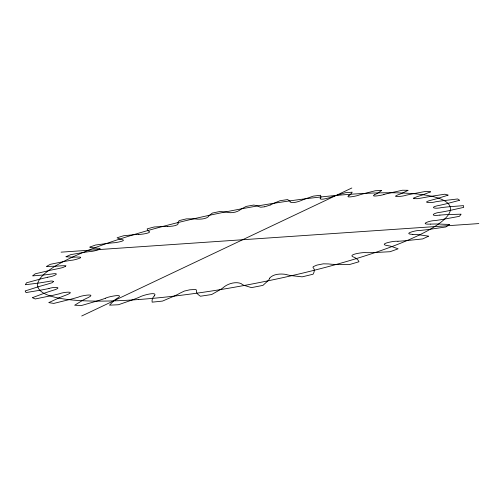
<?xml version="1.0" encoding="UTF-8"?>
<svg xmlns="http://www.w3.org/2000/svg" width="504" height="504" viewBox="0 0 504 504"><rect width="100%" height="100%" fill="white"/><g stroke="black" fill="none" stroke-linecap="round" stroke-linejoin="round"><path stroke-width="0.76" d="M53.588 281.503L52.063 282.744L46.784 284.363A24.255 4.397 -12.8 0 0 45.921 284.596A61.33 11.504 -12.8 0 0 39.066 286.537L25.2 290.928A223.297 40.402 -10.8 0 0 26.044 292.572L41.183 290.052A56.593 9.765 -12.7 0 0 49.008 288.502M177.912 222.743L179.141 220.607A223.297 40.402 -10.8 0 1 186.493 218.849L194.116 218.868A47.924 7.295 -11.5 0 1 197.007 219.089A19.253 2.904 -11.3 0 1 197.297 219.139C200.983 219.234 205.897 219.045 208.593 216.556A46.815 7.031 -10.7 0 1 209.236 215.485L212.367 213.072A223.297 40.402 -10.8 0 1 219.908 211.497L225.868 212.014A47.244 7.132 -11.3 0 1 227.903 212.468A19.083 2.86 -11 0 1 228.091 212.537C231.903 213.072 236.382 212.348 239.633 210.25A47.137 7.106 -10.4 0 1 241.252 209.034L246.21 206.401A223.297 40.402 -10.8 0 1 253.808 205.04L258.004 206.029A46.859 7.037 -11 0 1 259.151 206.697A19.032 2.848 -10.8 0 1 259.226 206.791L260.782 207.226L264.638 206.779M269.665 278.164C273.137 273.867 280.879 273.514 286.133 274.485A27.367 5.865 -10.1 0 0 286.568 274.623A66.515 14.005 -9.6 0 0 290.739 275.556L302.135 276.841A223.297 40.402 -10.8 0 0 313.091 274.201L314.105 271.971L314.301 269.905A67.593 14.654 -10.8 0 0 313.488 268.046L312.94 267.303L313.305 266.622L316.922 265.098L323.291 263.831L328.608 263.945A27.052 5.676 -9.6 0 0 329.244 264.02A65.394 13.387 -9.3 0 0 334.958 264.442L349.24 264.606A223.297 40.402 -10.8 0 0 359.006 261.746L357.897 259.938L356.026 258.313A67.41 14.54 -10.3 0 0 353.228 256.927C346.96 254.356 364.644 252.006 366.2 252.655A26.573 5.418 -9.2 0 0 366.994 252.668A63.926 12.657 -9 0 0 373.855 252.592L390.052 251.71A223.297 40.402 -10.8 0 0 398.11 248.812L391.35 246.368M65.4 266.433L65.948 265.709L61.438 265.766A51.112 8.121 -12.1 0 1 55.925 266.194L46.519 266.446A223.297 40.402 -10.8 0 1 50.406 264.291L64.241 261.5A55.27 9.337 -12.6 0 1 70.585 260.385A21.811 3.585 -12.4 0 1 71.347 260.266C73.408 260.392 86.619 256.763 77.597 257.046A49.694 7.743 -11.9 0 1 73.086 257.147L65.879 256.775A223.297 40.402 -10.8 0 1 70.862 254.608L83.859 252.403A53.374 8.763 -12.4 0 1 89.68 251.578A21.099 3.383 -12.2 0 1 90.367 251.496C91.835 251.742 105.229 248.598 98.204 248.264A48.535 7.447 -11.7 0 1 94.739 248.062L89.731 247.143A223.297 40.402 -10.8 0 1 95.584 245.02L107.484 243.401A51.647 8.272 -12.2 0 1 112.669 242.859A20.475 3.213 -12 0 1 113.268 242.808C114.673 242.928 127.159 240.799 122.377 239.646A47.666 7.232 -11.4 0 1 119.965 239.179L117.104 237.787A223.297 40.402 -10.8 0 1 123.631 235.746L134.247 234.694A50.142 7.862 -12 0 1 138.72 234.423M65.533 266.345L62.546 267.637L57.116 268.878A22.592 3.824 -12.6 0 0 56.29 269.035A57.286 9.998 -12.7 0 0 49.575 270.44L35.248 273.811A223.297 40.402 -10.8 0 0 32.691 275.883L44.22 274.932A52.763 8.587 -12.3 0 0 50.665 274.144C61.967 272.229 53.852 276.463 48.623 277.024A23.417 4.095 -12.7 0 0 47.76 277.219M270.686 204.907L264.802 206.753M175.19 295.646L162.54 301.077A223.297 40.402 -10.8 0 1 152.139 302.154L152.063 300.138L152.769 297.996A67.479 14.584 -11.2 0 1 154.306 295.873M81.705 315.995L351.824 188.005M374.529 194.72C369.684 197.492 382.794 195.149 383.947 194.481M59.566 297.644L48.812 302.602A223.297 40.402 -10.8 0 0 53.783 303.408L70.554 299.3A60.663 11.239 -12.8 0 0 78.611 297.058C80.609 295.753 97.511 292.906 88.068 297.625A26.447 5.355 -12.4 0 0 87.425 297.914A66.062 13.747 -12.1 0 0 82.713 300.271L74.668 305.222A223.297 40.402 -10.8 0 0 81.717 305.449L98.104 300.693A62.572 12.033 -12.7 0 0 105.651 298.204M330.706 197.284L331.021 197.165A49.858 7.787 -9.7 0 1 335.368 195.691M330.504 197.36C328.558 198.009 319.536 200.63 320.09 198.311A19.303 2.917 -10.3 0 0 320.248 198.173M105.638 298.198C106.81 297.032 124.942 293.145 117.898 297.87A26.958 5.626 -12.1 0 0 117.419 298.16A66.969 14.276 -11.7 0 0 114.15 300.46L109.525 305.147A223.297 40.402 -10.8 0 0 118.453 304.737L133.472 299.515A64.266 12.814 -12.5 0 0 140.043 296.881C141.593 295.659 157.689 291.073 154.596 295.602A27.311 5.827 -11.7 0 0 154.325 295.873M335.355 195.691L345.297 192.755A223.297 40.402 -10.8 0 1 352.214 192.181L350.532 194.456A47.515 7.195 -10.2 0 1 348.825 195.659M49.014 288.496C54.331 286.606 64.172 287.091 52.429 290.512A25.068 4.719 -12.8 0 0 51.591 290.77A63.17 12.304 -12.7 0 0 45.102 292.925L32.407 297.681A223.297 40.402 -10.8 0 0 35.261 298.96L51.559 295.621A58.64 10.471 -12.8 0 0 59.686 293.706C62.956 292.131 77.339 290.758 66.125 295.06A25.811 5.04 -12.7 0 0 65.362 295.344A64.777 13.072 -12.5 0 0 59.573 297.644M439.897 215.107C428.728 216.531 433.471 212.801 440.88 212.203A23.606 4.164 -8.9 0 0 441.788 212.039A56.165 9.626 -9 0 0 449.02 210.653L463.674 207.383A223.297 40.402 -10.8 0 0 463.453 205.632L448.831 206.791A60.915 11.34 -8.8 0 0 441.252 207.629C434.379 209.21 428.684 207.245 439.469 205.349A22.774 3.881 -9 0 0 440.307 205.172A54.205 9.009 -9.1 0 0 446.84 203.666L459.598 200.29A223.297 40.402 -10.8 0 0 457.638 198.967L442.846 200.731A58.899 10.565 -8.8 0 0 435.374 201.827C431.348 203.137 420.443 202.885 431.172 200.189A21.981 3.635 -9.1 0 0 431.915 200A52.397 8.48 -9.3 0 0 437.592 198.456L448.207 195.117A223.297 40.402 -10.8 0 0 444.774 194.223L430.321 196.447A56.851 9.847 -8.9 0 0 423.202 197.732L417.369 198.689L414.011 198.633M61.097 252.151L478.8 223.587M430.561 224.104C418.414 224.658 429.95 220.513 434.58 220.645A24.438 4.467 -8.8 0 0 435.525 220.513A58.206 10.313 -8.9 0 0 443.211 219.316L459.352 216.342A223.297 40.402 -10.8 0 0 461.097 214.181L447.287 214.603A62.798 12.134 -8.9 0 0 439.904 215.101M412.839 234.373C401.455 233.887 417.148 230.038 420.008 230.454A25.238 4.788 -8.9 0 0 420.953 230.366A60.241 11.069 -8.8 0 0 428.778 229.459L445.794 226.97A223.297 40.402 -10.8 0 0 449.656 224.463L437.403 224.009A64.462 12.915 -9.1 0 0 430.574 224.104M167.738 226.485C170.862 226.359 177.37 225.956 178.328 223.688A46.796 7.025 -10.9 0 1 177.925 222.743M167.649 226.479L167.467 226.472A19.543 2.974 -11.5 0 0 167.051 226.46A48.894 7.541 -11.8 0 0 163.346 226.472L154.18 226.976A223.297 40.402 -10.8 0 0 147.162 228.885L147.93 230.687M414.181 198.664L413.299 198.192L416.959 196.724A21.25 3.421 -9.3 0 0 417.589 196.535A50.791 8.033 -9.5 0 0 422.314 195.017L430.674 191.829A223.297 40.402 -10.8 0 0 426.025 191.344L412.322 193.901A54.854 9.211 -9.1 0 0 405.726 195.313C404.208 196.157 390.159 197.864 397.82 194.903A20.601 3.245 -9.5 0 0 398.336 194.72A49.424 7.673 -9.7 0 0 402.06 193.271L408.139 190.329A223.297 40.402 -10.8 0 0 402.526 190.228L389.876 193.001A52.989 8.65 -9.2 0 0 383.941 194.481M53.6 281.648C51.88 280.085 48.485 281.799 46.236 281.843A54.608 9.135 -12.5 0 1 38.997 283.009L25.502 284.728A223.297 40.402 -10.8 0 1 26.479 282.82L40.849 278.901A59.333 10.723 -12.8 0 1 47.76 277.219M175.172 295.646A65.665 13.532 -12.3 0 0 180.319 292.994L184.382 291.054L189.8 289.8L195.287 289.479L196.358 289.907L196.459 290.789A27.499 5.947 -11.1 0 0 196.415 291.029A67.574 14.641 -10.6 0 0 196.799 292.849L198.066 294.512L200.39 296.226A223.297 40.402 -10.8 0 0 211.686 294.519L221.061 289.17A66.704 14.118 -11.9 0 0 224.393 286.65C228.841 283.368 236.048 281.427 241.189 283.62A27.518 5.96 -10.6 0 0 241.391 283.815A67.252 14.446 -10.1 0 0 243.734 285.226L251.458 287.62A223.297 40.402 -10.8 0 0 262.949 285.371L268.399 280.413A67.353 14.509 -11.4 0 0 269.69 278.164M391.337 246.368A66.811 14.181 -9.8 0 0 386.833 245.486C377.792 243.917 395.035 240.717 397.058 241.29A25.962 5.116 -9 0 0 397.952 241.246M397.946 241.252A62.181 11.863 -8.9 0 0 405.518 240.717L422.604 238.934A223.297 40.402 -10.8 0 0 428.627 236.168L418.729 234.738A65.816 13.614 -9.4 0 0 412.852 234.366M374.718 194.638A20.059 3.106 -9.8 0 0 375.115 194.468A48.327 7.396 -10 0 0 377.824 193.127L381.673 190.493A223.297 40.402 -10.8 0 0 375.31 190.745L363.926 193.643A51.307 8.177 -9.4 0 0 358.754 195.143C357.708 195.854 344.975 198.387 348.541 195.817A19.624 2.993 -10 0 0 348.812 195.659M320.254 198.173A46.998 7.069 -10.5 0 0 320.966 197.133L320.601 195.256A223.297 40.402 -10.8 0 0 313.312 196.125L304.926 199.017A48.667 7.484 -9.9 0 0 301.455 200.441C298.223 201.701 292.629 203.641 290.102 202.009A19.108 2.866 -10.5 0 0 290.134 201.896A46.778 7.018 -10.7 0 0 289.901 201.033L287.576 199.584A223.297 40.402 -10.8 0 0 280.06 200.712L273.344 203.503A47.76 7.258 -10.1 0 0 270.78 204.844M147.943 230.687A47.08 7.094 -11.2 0 0 149.304 231.393C151.736 233.094 140.9 234.486 139.224 234.41A19.952 3.074 -11.8 0 0 138.713 234.429M138.348 299.546A210.023 37.907 -10.8 0 0 450.431 209.418A210.023 37.907 -10.8 0 0 143.287 231.84A210.023 37.907 -10.8 0 0 138.348 299.546"/></g></svg>
